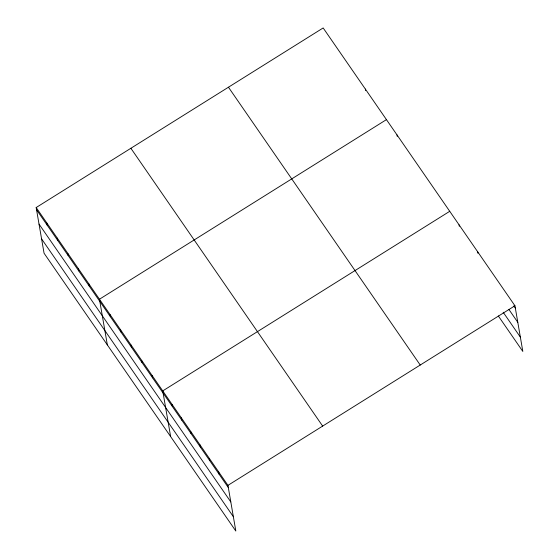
<?xml version="1.0" encoding="UTF-8"?>
<svg xmlns="http://www.w3.org/2000/svg" width="559" height="559" viewBox="0 0 559 559"><rect width="100%" height="100%" fill="white"/><g stroke="black" fill="none" stroke-linecap="round" stroke-linejoin="round"><path stroke-width="0.84" d="M36.167 207.543L227.946 485.359L235.835 531.05L44.063 253.234L36.167 207.543L323.165 27.95L514.937 305.766L522.833 351.457L498.321 315.947M386.451 119.626L99.453 299.226L107.349 344.91M449.736 211.309L162.739 390.902L170.635 436.593M227.946 485.359L514.937 305.766M513.854 305.857L515.321 307.988M508.976 309.553L517.802 322.333M503.191 312.257L520.352 337.112M228.456 87.218L420.228 365.034M130.876 148.275L322.655 426.091M36.552 209.765L228.331 487.581M39.032 224.11L230.804 501.926M41.583 238.889L233.362 516.705M477.679 251.788L477.938 253.276M459.051 224.802L459.309 226.283M396.995 134.908L397.253 136.389M365.355 89.07L365.607 90.551M218.632 471.866L219.016 474.088M209.318 458.373L209.695 460.595M199.996 444.88L200.381 447.102M190.682 431.387L191.066 433.609M181.368 417.887L181.752 420.109M172.053 404.395L172.438 406.617M152.195 375.62L152.579 377.842M141.644 360.345L142.028 362.567M131.099 345.064L131.484 347.286M120.548 329.782L120.933 332.004M110.004 314.5L110.389 316.722M88.909 283.944L89.293 286.166M78.358 268.662L78.742 270.884M67.814 253.381L68.198 255.603M57.263 238.106L57.647 240.328M46.718 222.824L47.103 225.046"/></g></svg>
